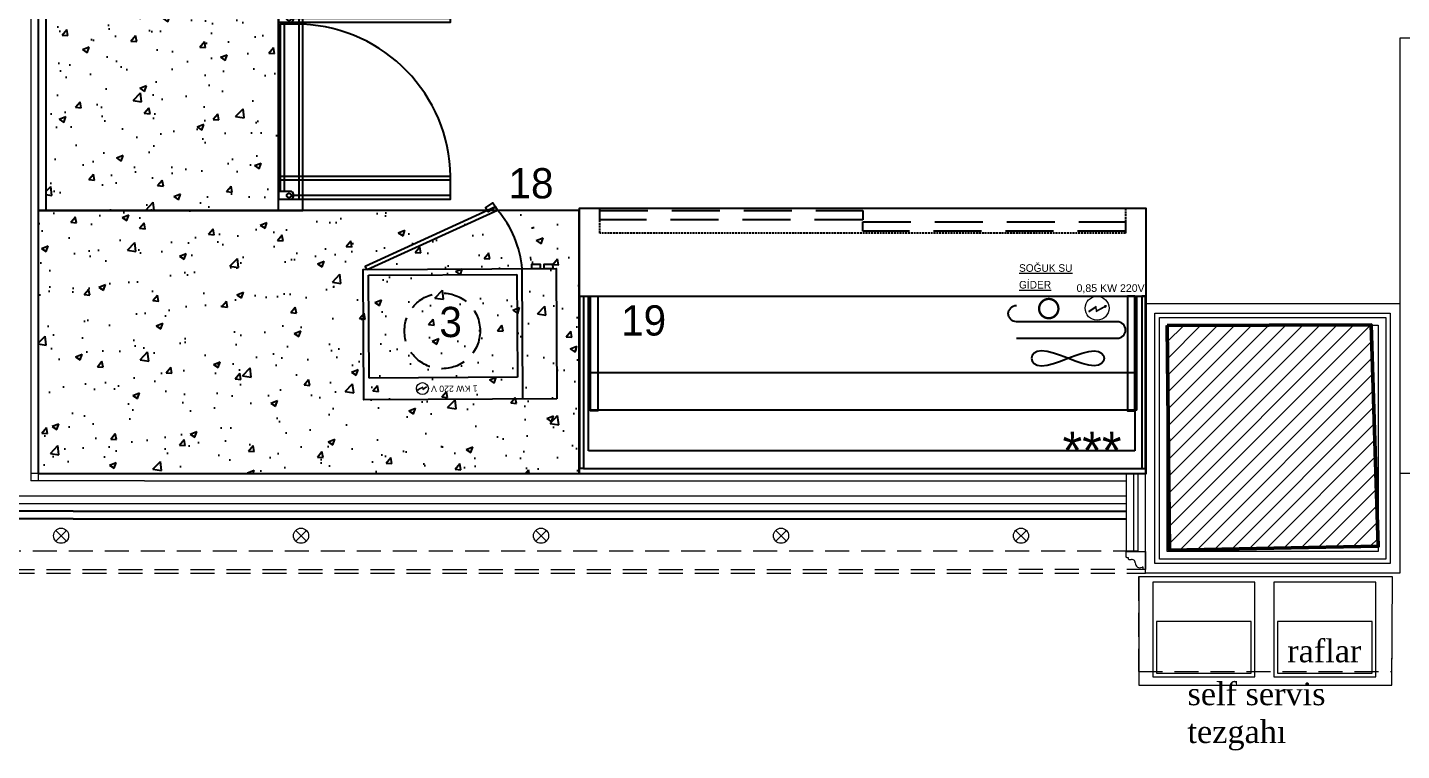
# Model space of a CAD drawing. Header units: millimetres. Extents: x 4980 to 19099, y 3891 to 5773.
# Drawn here: x 6279.1 to 6642.5, y 4881.1 to 5072.3 of the extents above; entities that cross this region are included whole.
import ezdxf

# ---------------------------------------------------------------- set-up
doc = ezdxf.new("R2010")
doc.units = ezdxf.units.MM
for name, pattern in [('DASHED', [19.05, 12.7, -6.35]), ('DASHED2', [9.525, 6.35, -3.175]), ('HIDDENX2', [0.75, 0.5, -0.25])]:
    doc.linetypes.add(name, pattern=pattern)
doc.layers.add('02_01 Thekeneinbauten_Stift_Nr__94', color=7, linetype='Continuous', lineweight=20, true_color=0x007e00)
doc.layers.add('no3_yazi tefris_Stift_Nr__152', color=7, linetype='Continuous', lineweight=20, true_color=0x0051a4)
for name, color, linetype, lineweight in [('a duvar', 84, 'Continuous', 50), ('no3_ahsap kesit on', 40, 'Continuous', 20), ('no3_ahşap gorunus on kalın', 34, 'Continuous', 20), ('no3_alçıpan kesit', 10, 'Continuous', 20), ('no3_duvar tarama', 253, 'Continuous', 9), ('no3_kutu profil gorunus', 8, 'Continuous', 18), ('no3_paslanmaz gorunus on', 163, 'Continuous', 18), ('no3_sıva', 147, 'Continuous', 0), ('no3_tefriş ön kalın', 200, 'Continuous', 25), ('TES_SU', 150, 'Continuous', 25)]:
    doc.layers.add(name, color=color, linetype=linetype, lineweight=lineweight)
for name, color, linetype in [('Kıtc-002 Çizgi', 7, 'Continuous'), ('Kıtc-008 Rakam', 1, 'Continuous'), ('Kıtc-011 Elk Tes Yazı 001', 1, 'Continuous'), ('Kıtc-014 Elk Tes İşaretler', 1, 'Continuous'), ('Kıtc-016 Su Tes Yazı 001', 5, 'Continuous'), ('Kıtc-019 Su Tes İşaretler', 5, 'Continuous'), ('Ozti Cam', 4, 'Continuous')]:
    doc.layers.add(name, color=color, linetype=linetype)
doc.styles.add('ERSTELLTER_STIL_4', font='georgia.ttf')
doc.styles.get("Standard").update_dxf_attribs({"font": 'stylu.ttf', "height": 10})
doc.dimstyles.new('ISO-25', dxfattribs={"dimtxt": 2.5, "dimasz": 5, "dimexe": 1.25, "dimexo": 0.625, "dimtad": 1, "dimdec": 0, "dimtxsty": 'Standard', "dimblk": 'ARCHTICK', "dimcen": 2.5, "dimclrd": 256, "dimclre": 256, "dimclrt": 256, "dimadec": 0, "dimazin": 0, "dimtfac": 1, "dimtdec": 0, "dimtmove": 0, "dimatfit": 3, "dimldrblk": 'ARCHTICK', "dimfxl": 1, "dimlwd": -1, "dimlwe": -1, "dimarcsym": 0})

# ---------------------------------------------------------------- blocks, each defined once
blk = doc.blocks.new('bar')
at = {"layer": '02_01 Thekeneinbauten_Stift_Nr__94', "linetype": 'Continuous'}
for p, q in [((1592.26, 3130.15, 0), (1595.09, 3127.32, 0)), ((1595.09, 3130.15, 0), (1592.26, 3127.32, 0)), ((1592.26, 3066.68, 0), (1595.09, 3063.85, 0)), ((1595.09, 3066.68, 0), (1592.26, 3063.85, 0)), ((1592.26, 3003.21), (1595.09, 3000.39)), ((1595.09, 3003.21), (1592.26, 3000.39)), ((1592.26, 2939.75, 0), (1595.09, 2936.92, 0)), ((1595.09, 2939.75, 0), (1592.26, 2936.92, 0)), ((1592.26, 2876.28, 0), (1595.09, 2873.45, 0)), ((1595.09, 2876.28, 0), (1592.26, 2873.45, 0)), ((1592.26, 2812.82, 0), (1595.09, 2809.99, 0)), ((1595.09, 2812.82, 0), (1592.26, 2809.99, 0))]:
    blk.add_line(p, q, dxfattribs=at)
for centre in [(1593.67, 3128.73, 0), (1593.67, 3065.27, 0), (1593.67, 3001.8), (1593.67, 2938.33, 0), (1593.67, 2874.87, 0), (1593.67, 2811.4, 0)]:
    blk.add_circle(centre, 2, dxfattribs=at)
at = {"layer": 'no3_ahsap kesit on', "linetype": 'DASHED2'}
for points, elevation in [([(1583.75, 2778.02), (1583.79, 3161.65)], 0), ([(1584.75, 2778.02), (1584.79, 3161.65)], 0), ([(1589.66, 2783.94), (1589.71, 3154.66)], 0), ([(1589.66, 2783.94), (1902.97, 2783.98)], -0.53), ([(1583.75, 2779.02), (1902.97, 2779.06)], -0.53), ([(1583.75, 2778.02), (1902.97, 2778.06)], -0.53)]:
    blk.add_lwpolyline(points, dxfattribs=dict(at, elevation=elevation))
at = {"layer": 'no3_ahsap kesit on', "elevation": -0.53}
for points in [[(1585.47, 3161.24), (1585.4, 3160.95, 0.414214), (1585.62, 3160.59), (1585.91, 3160.52), (1585.84, 3160.22)], [(1586.98, 3156.85), (1586.91, 3156.56, 0.414214), (1587.13, 3156.2), (1587.43, 3156.13), (1587.36, 3155.84, 0.414214), (1587.58, 3155.47), (1588.84, 3155.17), (1590.05, 3160.13), (1585.47, 3161.24)]]:
    blk.add_lwpolyline(points, format="xyb", dxfattribs=at)
at = {"layer": 'no3_ahsap kesit on', "linetype": 'Continuous'}
for points, elevation in [([(1610.16, 3153.17), (1589.57, 3158.19), (1590.05, 3160.13), (1610.16, 3155.23)], -0.53), ([(1610.16, 3149.97), (1588.84, 3155.17), (1589.31, 3157.11), (1610.16, 3152.03)], -0.53), ([(1602.16, 2796.43), (1602.16, 3155.12)], 0), ([(1604.16, 3154.64), (1604.16, 2796.43)], 0), ([(1610.16, 3155.23), (1610.16, 2958.25)], 0), ([(1608.16, 2958.25), (1608.16, 3153.66)], 0), ([(1608.16, 2958.25), (1608.16, 2802.43)], 0), ([(1610.16, 2958.25), (1610.16, 2802.43)], 0), ([(1638.24, 2804.43), (1608.16, 2804.43)], -0.53), ([(1638.24, 2802.43), (1608.16, 2802.43)], -0.53), ([(1603.33, 2798.43), (1602.16, 2798.43)], -0.53), ([(1897.86, 2798.42), (1603.33, 2798.43)], -0.53), ([(1602.16, 2796.43), (1897.86, 2796.42)], -0.53)]:
    blk.add_lwpolyline(points, dxfattribs=dict(at, elevation=elevation))
at = {"layer": 'no3_ahsap kesit on'}
for centre, radius, start, end in [((1586.74, 3159.41, -0.58), 1.22, 137.9815, 259.5698), ((1586.39, 3157.41, -0.58), 0.818, 317.151, 80.3091)]:
    blk.add_arc(centre, radius, start, end, dxfattribs=at)
at = {"layer": 'no3_tefriş ön kalın', "linetype": 'Continuous'}
for points, elevation in [([(1598.16, 2939.39), (1598.16, 3156.1)], 0), ([(1600.16, 2939.39), (1600.16, 3155.61)], 0), ([(1598.16, 2939.39), (1598.16, 2792.43)], 0), ([(1600.16, 2939.39), (1600.16, 2792.43)], 0), ([(1619.38, 2794.43), (1598.16, 2794.43)], -0.53), ([(1619.38, 2792.43), (1598.16, 2792.43)], -0.53)]:
    blk.add_lwpolyline(points, dxfattribs=dict(at, elevation=elevation))
blk = doc.blocks.new('A$C4E3860C5')
at = {"layer": 'Kıtc-014 Elk Tes İşaretler', "linetype": 'Continuous', "lineweight": 0}
for p, q in [((2.9, 3.66), (0.96, 2.3)), ((3, 2.49), (2.9, 3.66)), ((5.66, 3.81), (5.09, 3.77)), ((5.09, 3.77), (5.17, 3.64)), ((5.17, 3.64), (5.34, 3.36)), ((5.34, 3.36), (5.66, 3.81)), ((0.96, 2.3), (1, 2.21)), ((1, 2.21), (2.81, 3.48)), ((2.81, 3.48), (2.9, 2.31)), ((2.9, 2.31), (5.24, 3.52)), ((5.18, 3.62), (3, 2.49)), ((5.24, 3.52), (5.19, 3.62))]:
    blk.add_line(p, q, dxfattribs=at)
blk.add_circle((3.16, 3.16), 3.16, dxfattribs=at)
blk = doc.blocks.new('A$C28A91A5D')
at = {"linetype": 'DASHED2', "lineweight": -2}
blk.add_circle((30.19, 41.44), 10, dxfattribs=at)
at = {"layer": 'Kıtc-002 Çizgi', "linetype": 'DASHED', "ltscale": 10}
blk.add_line((9, 59.54), (9, 25.14), dxfattribs=at)
at = {"layer": 'Kıtc-002 Çizgi'}
for points in [[(0, 59.54), (51, 59.54), (51, 25.14), (0, 25.14)], [(0.91, 25.14), (3.16, 25.14), (3.16, 23.94), (0.91, 23.94)], [(4.19, 25.14), (6.44, 25.14), (6.44, 23.94), (4.19, 23.94)], [(15.95, 8.74), (50.53, 24.31), (49.98, 25.14), (15.39, 9.57)], [(15.95, 8.74), (17.85, 10.01), (18.58, 8.93), (16.68, 7.65)]]:
    blk.add_lwpolyline(points, close=True, dxfattribs=at)
at = {"layer": 'Kıtc-002 Çizgi', "linetype": 'DASHED', "ltscale": 10}
blk.add_lwpolyline([(10.38, 53.8), (49.61, 53.8), (49.61, 26.61), (10.38, 26.61)], close=True, dxfattribs=at)
at = {"layer": 'Kıtc-002 Çizgi'}
blk.add_arc((36.09, 27.17), 27.17, 184.2771, 220.3659, dxfattribs=at)
at = {"layer": 'Kıtc-002 Çizgi', "xscale": 0.5, "yscale": 0.5, "zscale": 0.5}
blk.add_blockref('A$C4E3860C5', (33.96, 55.1), dxfattribs=at)
at = {"layer": 'Kıtc-011 Elk Tes Yazı 001', "insert": (20.92, 57.58), "char_height": 1.654, "attachment_point": 1}
blk.add_mtext_dynamic_manual_height_columns('{\\f@Arial Unicode MS|b0|i0|c162|p34;1 KW 220 V }', width=30.0141, gutter_width=50, heights=[0], dxfattribs=at)
blk = doc.blocks.new('A$C29431E44')
at = {"layer": 'Kıtc-014 Elk Tes İşaretler', "linetype": 'Continuous', "lineweight": 0}
for p, q in [((2.9, 3.66), (0.96, 2.3)), ((3, 2.49), (2.9, 3.66)), ((5.66, 3.81), (5.09, 3.77)), ((5.09, 3.77), (5.17, 3.64)), ((5.17, 3.64), (5.34, 3.36)), ((5.34, 3.36), (5.66, 3.81)), ((0.96, 2.3), (1, 2.21)), ((1, 2.21), (2.81, 3.48)), ((2.81, 3.48), (2.9, 2.31)), ((2.9, 2.31), (5.24, 3.52)), ((5.18, 3.62), (3, 2.49)), ((5.24, 3.52), (5.19, 3.62))]:
    blk.add_line(p, q, dxfattribs=at)
blk.add_circle((3.16, 3.16), 3.16, dxfattribs=at)
blk = doc.blocks.new('v-sg')
at = {"layer": 'TES_SU', "linetype": 'Continuous', "const_width": 1.2}
blk.add_lwpolyline([(-5, 0, 1), (5, 0, 1)], format="xyb", close=True, dxfattribs=at)
blk = doc.blocks.new('A$C56377026')
for p, q in [((0.21, 50.14), (150, 50.14)), ((2.5, 9.24), (2.5, 50.14)), ((147, 50.14), (147, 9.24)), ((119.85, 34.39), (119.68, 33.66)), ((119.68, 33.66), (119.85, 32.92)), ((120.34, 35.03), (119.85, 34.39)), ((119.85, 32.92), (120.34, 32.28)), ((121.15, 35.49), (120.34, 35.03)), ((122.3, 35.66), (121.15, 35.49)), ((123.75, 35.49), (122.3, 35.66)), ((125.46, 35.03), (123.75, 35.49)), ((127.32, 34.39), (125.46, 35.03)), ((125.46, 32.28), (127.32, 32.92)), ((129.27, 33.66), (127.32, 34.39)), ((127.32, 32.92), (129.27, 33.66)), ((129.27, 33.66), (131.22, 34.39)), ((131.22, 32.92), (129.27, 33.66)), ((131.22, 34.39), (133.08, 35.03)), ((133.08, 32.28), (131.22, 32.92)), ((133.08, 35.03), (134.78, 35.49)), ((134.78, 35.49), (136.24, 35.66)), ((136.24, 35.66), (137.38, 35.49)), ((137.38, 35.49), (138.2, 35.03)), ((138.2, 35.03), (138.69, 34.39)), ((138.69, 32.92), (138.2, 32.28)), ((138.69, 34.39), (138.85, 33.66)), ((138.85, 33.66), (138.69, 32.92)), ((120.34, 32.28), (121.15, 31.83)), ((121.15, 31.83), (122.3, 31.66)), ((122.3, 31.66), (123.75, 31.83)), ((123.75, 31.83), (125.46, 32.28)), ((134.78, 31.83), (133.08, 32.28)), ((136.24, 31.66), (134.78, 31.83)), ((137.38, 31.83), (136.24, 31.66)), ((138.2, 32.28), (137.38, 31.83)), ((147, 9.24), (2.5, 9.24))]:
    blk.add_line(p, q)
for points in [[(0, 3.24), (150, 3.24), (150, 73.24), (0, 73.24)], [(2.99, 50.14), (4.99, 50.14), (4.99, 19.74), (2.99, 19.74)], [(147.01, 50.14), (145.01, 50.14), (145.01, 19.74), (147.01, 19.74)]]:
    blk.add_lwpolyline(points, close=True)
at = {"linetype": 'HIDDENX2'}
blk.add_lwpolyline([(144.5, 73.24), (144.5, 66.74), (5.5, 66.74), (5.5, 73.24)], dxfattribs=at)
at = {"linetype": 'DASHED'}
for points in [[(75, 70.24), (5.5, 70.24), (5.5, 72.74), (75, 72.74)], [(75, 69.74), (144.5, 69.74), (144.5, 67.24), (75, 67.24)]]:
    blk.add_lwpolyline(points, close=True, dxfattribs=at)
for points in [[(142.35, 43.31), (115.68, 43.31, -1), (115.68, 47.66)], [(115.68, 38.96), (142.35, 38.96, 1), (142.35, 43.31)]]:
    blk.add_lwpolyline(points, format="xyb")
at = {"layer": 'Ozti Cam'}
for p, q in [((2.5, 19.94), (2.5, 50.14)), ((147.5, 19.94), (147.5, 50.14)), ((2.5, 29.94), (147.5, 29.94)), ((147.5, 19.94), (2.5, 19.94)), ((1.21, 4.49), (148.79, 4.49))]:
    blk.add_line(p, q, dxfattribs=at)
for points in [[(0.21, 50.14), (1.21, 50.14), (1.21, 4.49), (0.21, 4.49)], [(149.79, 50.14), (148.79, 50.14), (148.79, 4.49), (149.79, 4.49)]]:
    blk.add_lwpolyline(points, close=True, dxfattribs=at)
at = {"layer": 'Kıtc-014 Elk Tes İşaretler'}
blk.add_blockref('A$C29431E44', (133.83, 43.74), dxfattribs=at)
at = {"layer": 'Kıtc-019 Su Tes İşaretler', "linetype": 'Continuous', "xscale": 0.5098698804018752, "yscale": 0.5098698804018752, "zscale": 0.5098698804018752}
blk.add_blockref('v-sg', (124.21, 46.81), dxfattribs=at)
at = {"layer": 'Kıtc-002 Çizgi'}
blk.add_text('***', height=10, dxfattribs=at).set_placement((127.85, 4.27))
at = {"layer": 'Kıtc-011 Elk Tes Yazı 001', "lineweight": 15, "insert": (131.56, 53.23), "char_height": 2, "attachment_point": 1}
blk.add_mtext_dynamic_manual_height_columns('{\\f@Arial Unicode MS|b0|i0|c162|p34;0,85 KW 220V }', width=40.7179, gutter_width=50, heights=[0], dxfattribs=at)
at = {"layer": 'Kıtc-016 Su Tes Yazı 001', "lineweight": 5, "char_height": 2, "attachment_point": 1}
for s, insert in [('{\\L\\C5;SOĞUK SU}', (116.35, 58.54)), ('{\\L\\C5;GİDER}', (116.35, 54.12))]:
    blk.add_mtext_dynamic_manual_height_columns(s, width=14.9424, gutter_width=50, heights=[0], dxfattribs=dict(at, insert=insert))
blk = doc.blocks.new('A$C4C105235')
at = {"layer": 'Kıtc-002 Çizgi'}
for points in [[(2, 3), (2, 6.5), (0, 6.5), (0, 3)], [(0, 6), (0, 0), (46.2, 0), (46.2, 6), (2, 6)], [(0, 5), (0, 1), (46.2, 1), (46.2, 5), (2, 5)]]:
    blk.add_lwpolyline(points, dxfattribs=at)
blk.add_circle((0.93, 3.71), 0.596, dxfattribs=at)
blk.add_arc((1, 3.75), 1.25, 216.8699, 323.1301, dxfattribs=at)
blk = doc.blocks.new('A$C1FF566C6')
at = {"layer": 'Kıtc-002 Çizgi', "color": 254}
for points in [[(6, 45.5), (0, 45.5), (0, 0), (6, 0), (6, 45.5)], [(1, 41.5), (1, 0), (5, 0), (5, 45.5)]]:
    blk.add_lwpolyline(points, dxfattribs=at)
blk = doc.blocks.new('A$C04CB272A')
at = {"layer": 'Kıtc-002 Çizgi'}
for p, q in [((209.98, 107), (32.48, 107)), ((32.48, 45.5), (209.98, 45.5)), ((177.55, 39), (177.55, 45.5))]:
    blk.add_line(p, q, dxfattribs=at)
blk.add_lwpolyline([(209.98, 39), (209.98, 109), (32.48, 109), (32.48, 39)], close=True, dxfattribs=at)
at = {"layer": 'Kıtc-002 Çizgi', "linetype": 'DASHED'}
for points in [[(200.15, 62.19), (183.48, 62.19, -1), (183.48, 66.53)], [(183.48, 57.84), (200.15, 57.84, 1), (200.15, 62.19)]]:
    blk.add_lwpolyline(points, format="xyb", dxfattribs=at)
at = {"layer": 'Kıtc-002 Çizgi', "linetype": 'DASHED', "ltscale": 0.1}
blk.add_lwpolyline([(195.71, 50.53), (194.95, 50.7), (194.06, 51.16), (193.09, 51.8), (192.07, 52.53), (191.05, 53.27), (190.08, 53.91), (189.19, 54.36), (188.43, 54.53), (187.83, 54.36), (187.41, 53.91), (187.15, 53.27), (187.07, 52.53), (187.15, 51.8), (187.41, 51.16), (187.83, 50.7), (188.43, 50.53), (189.19, 50.7), (190.08, 51.16), (191.05, 51.8), (192.07, 52.53), (193.09, 53.27), (194.06, 53.91), (194.95, 54.36), (195.71, 54.53), (196.31, 54.36), (196.73, 53.91), (196.99, 53.27), (197.07, 52.53), (196.99, 51.8), (196.73, 51.16), (196.31, 50.7)], close=True, dxfattribs=at)
at = {"layer": 'Kıtc-002 Çizgi'}
blk.add_lwpolyline([(207.98, 42), (207.98, 45.5), (209.98, 45.5), (209.98, 42)], dxfattribs=at)
blk.add_circle((209.05, 42.72), 0.596, dxfattribs=at)
blk.add_arc((208.98, 42.75), 1.25, 216.8699, 323.1301, dxfattribs=at)
at = {"layer": 'Kıtc-002 Çizgi', "color": 254}
for centre, start, end in [((40.86, 40.86), 270.8691, 357.3948), ((87.66, 40.86), 270.8691, 357.3948), ((169.97, 40.86), 182.6052, 269.1309)]:
    blk.add_arc(centre, 40.86, start, end, dxfattribs=at)
at = {"layer": 'Kıtc-002 Çizgi'}
for name, p in [('A$C4E3860C5', (200.81, 66)), ('A$C4C105235', (35.48, 39)), ('A$C1FF566C6', (35.48, 0)), ('A$C4C105235', (82.28, 39)), ('A$C1FF566C6', (82.28, 0))]:
    blk.add_blockref(name, p, dxfattribs=at)
at = {"layer": 'Kıtc-002 Çizgi', "xscale": -1}
for name, p in [('A$C4C105235', (175.35, 39)), ('A$C1FF566C6', (175.35, 0))]:
    blk.add_blockref(name, p, dxfattribs=at)
at = {"layer": 'Kıtc-011 Elk Tes Yazı 001', "insert": (170.34, 71.28), "char_height": 3.3081, "attachment_point": 1}
blk.add_mtext_dynamic_manual_height_columns('{\\f@Arial Unicode MS|b0|i0|c162|p34;0,35 KW 220V }', width=30.2799, gutter_width=50, heights=[0], dxfattribs=at)
blk = doc.blocks.new('_ClosedBlank')
at = {"color": 0, "linetype": 'ByBlock', "lineweight": -2}
for p, q in [((-1, 0.167), (0, 0)), ((-1, 0.167), (-1, -0.167)), ((0, 0), (-1, -0.167))]:
    blk.add_line(p, q, dxfattribs=at)
blk = doc.blocks.new('*D210')
at = {"transparency": 16777216}
for p, q in [((6291.89, 5275.01), (6284.95, 5246.51)), ((6294.96, 5245.36), (7067.26, 5057.42)), ((7083.62, 5082.34), (7076.68, 5053.84))]:
    blk.add_line(p, q, dxfattribs=at)
at = {"layer": 'Defpoints', "color": 0, "transparency": 16777216}
for p in [(6292.04, 5275.62, -0.53), (7083.77, 5082.94, -0.53), (7076.98, 5055.05)]:
    blk.add_point(p, dxfattribs=at)
at = {"transparency": 16777216, "xscale": 10, "yscale": 10, "zscale": 10}
for p, rotation in [((6285.25, 5247.73), 166.3224590213279), ((7076.98, 5055.05), 346.3224590213279)]:
    blk.add_blockref('_ClosedBlank', p, dxfattribs=dict(at, rotation=rotation))
at = {"transparency": 16777216, "insert": (6683.06, 5159.37), "char_height": 10, "attachment_point": 5, "rotation": 346.3225}
blk.add_mtext('815', dxfattribs=at)

msp = doc.modelspace()

# ---------------------------------------------------------------- hatches: boundary and pattern name
h = msp.add_hatch()
h.set_pattern_fill('AR-CONC', color=6, scale=0.1)
h.paths.add_polyline_path([(6345.48, 5201.4), (6283.98, 5201.4), (6283.98, 5023.9), (6345.48, 5023.9)])
h.paths.add_polyline_path([(6305.04, 5152.69), (6305.04, 5186.71), (6323.16, 5186.71), (6323.16, 5184.38, -0.243805), (6326.68, 5179.32), (6327.87, 5179.32), (6327.87, 5177.32), (6326.64, 5177.32, -0.233364), (6323.16, 5172.52), (6323.16, 5167.5, -0.223585), (6326.33, 5162.76), (6327.87, 5162.76), (6327.87, 5160.76), (6326.33, 5160.76, -0.223585), (6323.16, 5156.01), (6323.16, 5152.69)], flags=16)
h.paths.add_polyline_path([(6310.93, 5154.81), (6307.38, 5154.81), (6307.38, 5184.48), (6310.93, 5184.48)], flags=0)
h.paths.add_polyline_path([(6337.71, 5178.57), (6337.07, 5178.83), (6336.62, 5179.25), (6336.45, 5179.85), (6336.62, 5180.61), (6337.07, 5181.5), (6337.71, 5182.47), (6338.45, 5183.49), (6337.71, 5184.51), (6337.07, 5185.48), (6336.62, 5186.37), (6336.45, 5187.13), (6336.62, 5187.72), (6337.07, 5188.15), (6337.71, 5188.41), (6338.45, 5188.49), (6339.18, 5188.41), (6339.83, 5188.15), (6340.28, 5187.72), (6340.45, 5187.13), (6340.28, 5186.37), (6339.83, 5185.48), (6339.18, 5184.51), (6338.45, 5183.49), (6339.18, 5182.47), (6339.83, 5181.5), (6340.28, 5180.61), (6340.45, 5179.85), (6340.28, 5179.25), (6339.83, 5178.83), (6339.18, 5178.57), (6338.45, 5178.49)], flags=16)
h.paths.add_polyline_path([(6318.67, 5195.38, -1), (6324.99, 5195.38, -1)], flags=16)
h.paths.add_polyline_path([(6322.69, 5193.18), (6321.33, 5195.13), (6322.49, 5195.23), (6321.37, 5197.41), (6321.21, 5197.31), (6321.18, 5197.89), (6321.62, 5197.56), (6321.47, 5197.47), (6322.67, 5195.13), (6321.51, 5195.03), (6322.77, 5193.23)], flags=0)
h.paths.add_polyline_path([(6306.77, 5145.86), (6306.77, 5191.73), (6294.07, 5191.73), (6294.07, 5145.86)], flags=24)
h.paths.add_polyline_path([(6325.11, 5160.72), (6325.11, 5192.18), (6317.26, 5192.18), (6317.26, 5160.72)], flags=24)
h = msp.add_hatch()
h.set_pattern_fill('AR-CONC', color=6, scale=0.1)
h.set_pattern_definition([(50, (-205.232, -576.48), (18.218467, -1.593909), [1.905, -20.955]), (355, (-205.232, -576.48), (-3.524342, 19.105685), [1.524, -16.76406]), (100.45144, (-203.713, -576.613), (14.694125, 17.511775), [1.619, -17.809024]), (46.1842, (-205.232, -571.4), (27.107904, -4.20423), [2.8575, -31.4325]), (96.63556, (-202.973, -571.75), (23.74041, 24.74261), [2.4285, -26.71356]), (351.18415, (-205.232, -571.4), (23.74041, 24.74261), [2.286, -25.14597]), (21, (-202.692, -572.67), (15.16144, -10.22652), [1.905, -20.955]), (326, (-202.692, -572.67), (6.180203, 18.418797), [1.524, -16.764]), (71.45144, (-201.428, -573.522), (21.341642, 8.192277), [1.619, -17.808994]), (37.5, (-205.2316, -576.48), (0.3088603, 8.455504), [0, -16.5608, 0, -17.018, 0, -16.8275]), (7.5, (-205.232, -576.48), (6.681966, 10.0180575), [0, -9.7028, 0, -16.1798, 0, -6.4135]), (327.5, (-210.896, -576.48), (13.5590595, -0.5728744), [0, -6.35, 0, -19.812, 0, -26.289]), (317.5, (-213.436, -576.48), (14.812918, 2.542649), [0, -8.255, 0, -13.1572, 0, -18.669])])
h.paths.add_polyline_path([(6425, 4954.36), (6425, 5023.9), (6281.98, 5023.9), (6281.98, 4954.36)])
at = {"layer": 'no3_duvar tarama'}
h = msp.add_hatch(dxfattribs=at)
h.set_pattern_fill('ANSI31', color=256, style=0)
h.set_pattern_definition([(45, (77489.65, 25972.4954), (-2.24506403, 2.24506403), [])])
h.paths.add_polyline_path([(6580.49, 4993.49), (6634.52, 4993.61), (6636.33, 4935.11), (6581.17, 4934.04)])

# ---------------------------------------------------------------- linework, layer by layer
at = {"layer": '02_01 Thekeneinbauten_Stift_Nr__94', "linetype": 'Continuous'}
for p, q in [((6289.42, 4939.29, -0.53), (6286.59, 4936.46, -0.53)), ((6289.42, 4936.46, -0.53), (6286.59, 4939.29, -0.53)), ((6352.89, 4939.29, -0.53), (6350.06, 4936.46, -0.53)), ((6352.89, 4936.46, -0.53), (6350.06, 4939.29, -0.53)), ((6416.35, 4939.29, -0.53), (6413.53, 4936.46, -0.53)), ((6416.35, 4936.46, -0.53), (6413.53, 4939.29, -0.53)), ((6479.82, 4939.29, -0.53), (6476.99, 4936.46, -0.53)), ((6479.82, 4936.46, -0.53), (6476.99, 4939.29, -0.53)), ((6543.29, 4939.29, -0.53), (6540.46, 4936.46, -0.53)), ((6543.29, 4936.46, -0.53), (6540.46, 4939.29, -0.53))]:
    msp.add_line(p, q, dxfattribs=at)
for centre in [(6288.01, 4937.87, -0.53), (6351.47, 4937.87, -0.53), (6414.94, 4937.87, -0.53), (6478.41, 4937.87, -0.53), (6541.87, 4937.87, -0.53)]:
    msp.add_circle(centre, 2, dxfattribs=at)
at = {"layer": 'a duvar', "elevation": -0.53}
msp.add_lwpolyline([(6580.49, 4993.49), (6634.52, 4993.61), (6636.33, 4935.11), (6581.17, 4934.04), (6580.49, 4993.49)], dxfattribs=at)
at = {"layer": 'Kıtc-002 Çizgi'}
msp.add_lwpolyline([(6425, 4954.36), (6425, 5023.9), (6281.98, 5023.9), (6281.98, 4954.36)], close=True, dxfattribs=at)
at = {"layer": 'no3_ahsap kesit on', "linetype": 'Continuous', "elevation": -0.53}
for points in [[(6574.79, 4954.36), (6310.06, 4954.36)], [(6569.68, 4954.36), (6569.68, 4933.66), (6571.68, 4933.66), (6571.68, 4954.36)], [(6572.79, 4954.36), (6572.79, 4933.66), (6574.79, 4933.66), (6574.79, 4954.36)], [(6310.06, 4952.36), (6569.68, 4952.36)]]:
    msp.add_lwpolyline(points, dxfattribs=at)
at = {"layer": 'no3_ahsap kesit on', "elevation": -0.53}
for points in [[(6570.88, 4931.46), (6570.58, 4931.46, -0.414214), (6570.28, 4931.76), (6570.28, 4932.06), (6569.98, 4932.06, -0.414214), (6569.68, 4932.36), (6569.68, 4933.66), (6574.79, 4933.66), (6574.79, 4928.95)], [(6574.79, 4928.95), (6574.49, 4928.95, -0.414214), (6574.19, 4929.25), (6574.19, 4929.55), (6573.89, 4929.55)]]:
    msp.add_lwpolyline(points, format="xyb", dxfattribs=at)
at = {"layer": 'no3_ahsap kesit on'}
for centre, radius, start, end in [((6571.28, 4930.75, -0.58), 0.818, 356.0133, 119.1714), ((6573.31, 4930.62, -0.58), 1.22, 176.7527, 298.341)]:
    msp.add_arc(centre, radius, start, end, dxfattribs=at)
at = {"layer": 'no3_ahşap gorunus on kalın', "linetype": 'DASHED2'}
msp.add_lwpolyline([(6572.92, 4927.01), (6572.92, 4902.01), (6639.96, 4902.01), (6640.13, 4927.01), (6572.92, 4927.01)], dxfattribs=at)
at = {"layer": 'no3_ahşap gorunus on kalın'}
for points in [[(6573.05, 4927.01), (6573.05, 4898.4), (6639.96, 4898.4), (6640.13, 4927.01), (6573.05, 4927.01)], [(6576.73, 4925.56), (6576.73, 4900.56), (6603.73, 4900.56), (6603.73, 4925.56)], [(6608.73, 4925.56), (6608.73, 4900.56), (6635.73, 4900.56), (6635.73, 4925.56)], [(6577.73, 4915.22), (6577.73, 4901.56), (6602.73, 4901.56), (6602.73, 4915.22)], [(6609.73, 4915.22), (6609.73, 4901.56), (6634.73, 4901.56), (6634.73, 4915.22)]]:
    msp.add_lwpolyline(points, close=True, dxfattribs=at)
at = {"layer": 'no3_alçıpan kesit', "elevation": -0.53}
for points in [[(6577.29, 4996.75), (6639.53, 4996.75), (6639.53, 4930.49), (6577.29, 4930.49)], [(6578.49, 4995.55), (6638.33, 4995.55), (6638.33, 4931.69), (6578.49, 4931.69)]]:
    msp.add_lwpolyline(points, close=True, dxfattribs=at)
at = {"layer": 'no3_kutu profil gorunus', "elevation": -0.53}
msp.add_lwpolyline([(6580.49, 4993.55), (6636.33, 4993.55), (6636.33, 4933.69), (6580.49, 4933.69)], close=True, dxfattribs=at)
at = {"layer": 'no3_paslanmaz gorunus on', "elevation": -0.53}
msp.add_lwpolyline([(6647.03, 5069.44), (6642.03, 5069.44), (6642.03, 4954.45), (6647.03, 4954.45), (6647.03, 5069.44)], dxfattribs=at)
at = {"layer": 'no3_sıva', "elevation": -0.53}
msp.add_lwpolyline([(6574.79, 4999.25), (6642.03, 4999.25), (6642.03, 4927.99), (6574.79, 4927.99)], close=True, dxfattribs=at)
at = {"layer": 'no3_tefriş ön kalın', "linetype": 'Continuous', "elevation": -0.53}
for points in [[(6291.2, 4944.36), (6569.68, 4944.36)], [(6291.2, 4942.36), (6569.68, 4942.36)]]:
    msp.add_lwpolyline(points, dxfattribs=at)

# ---------------------------------------------------------------- block references
at = {"lineweight": -2, "rotation": 180.3054916612459}
msp.add_blockref('A$C28A91A5D', (6418.79, 5033.64), dxfattribs=at)
at = {"layer": 'Kıtc-002 Çizgi', "rotation": 90}
msp.add_blockref('A$C04CB272A', (6390.98, 4991.42), dxfattribs=at)
at = {"layer": 'Kıtc-002 Çizgi', "lineweight": -2}
msp.add_blockref('A$C56377026', (6425, 4951.12, -0.53), dxfattribs=at)
at = {"layer": 'no3_duvar tarama'}
msp.add_blockref('bar', (4671.82, 2149.93, 0), dxfattribs=at)

# ---------------------------------------------------------------- texts
at = {"layer": 'Kıtc-008 Rakam', "color": 1}
for s, p in [('18', (6406.34, 5027.07)), ('3', (6388.05, 4990.39)), ('19', (6436.12, 4990.8))]:
    msp.add_text(s, height=8, dxfattribs=at).set_placement(p)
at = {"layer": 'no3_yazi tefris_Stift_Nr__152', "linetype": 'Continuous', "char_height": 6, "width": 76.7042, "attachment_point": 1, "style": 'ERSTELLTER_STIL_4'}
for s, insert in [('\\A1;{\\fGeorgia|b0|i0|c0|p22;raflar\\P\\P}', (6612.28, 4910.41)), ('\\A1;{\\fGeorgia|b0|i0|c0|p22;self servis\\Ptezgahı\\P\\P}', (6585.9, 4899.06))]:
    msp.add_mtext(s, dxfattribs=dict(at, insert=insert))

# ---------------------------------------------------------------- dimensions: what is measured, and where the dimension line sits
dim = msp.add_aligned_dim(p1=(6292.04, 5275.62, -0.53), p2=(7083.77, 5082.94, -0.53), distance=-28.71, dimstyle='ISO-25', override={"dimtxt": 10, "dimasz": 10, "dimgap": 3, "dimblk": 'ClosedBlank', "dimcen": 5, "dimldrblk": 'ClosedBlank', "dimfxl": 0, "dimtfillclr": 256})
dim.commit()
dim.dimension.update_dxf_attribs({"geometry": '*D210', "text_midpoint": (6683.06, 5159.37)})

doc.saveas('drawing.dxf')
